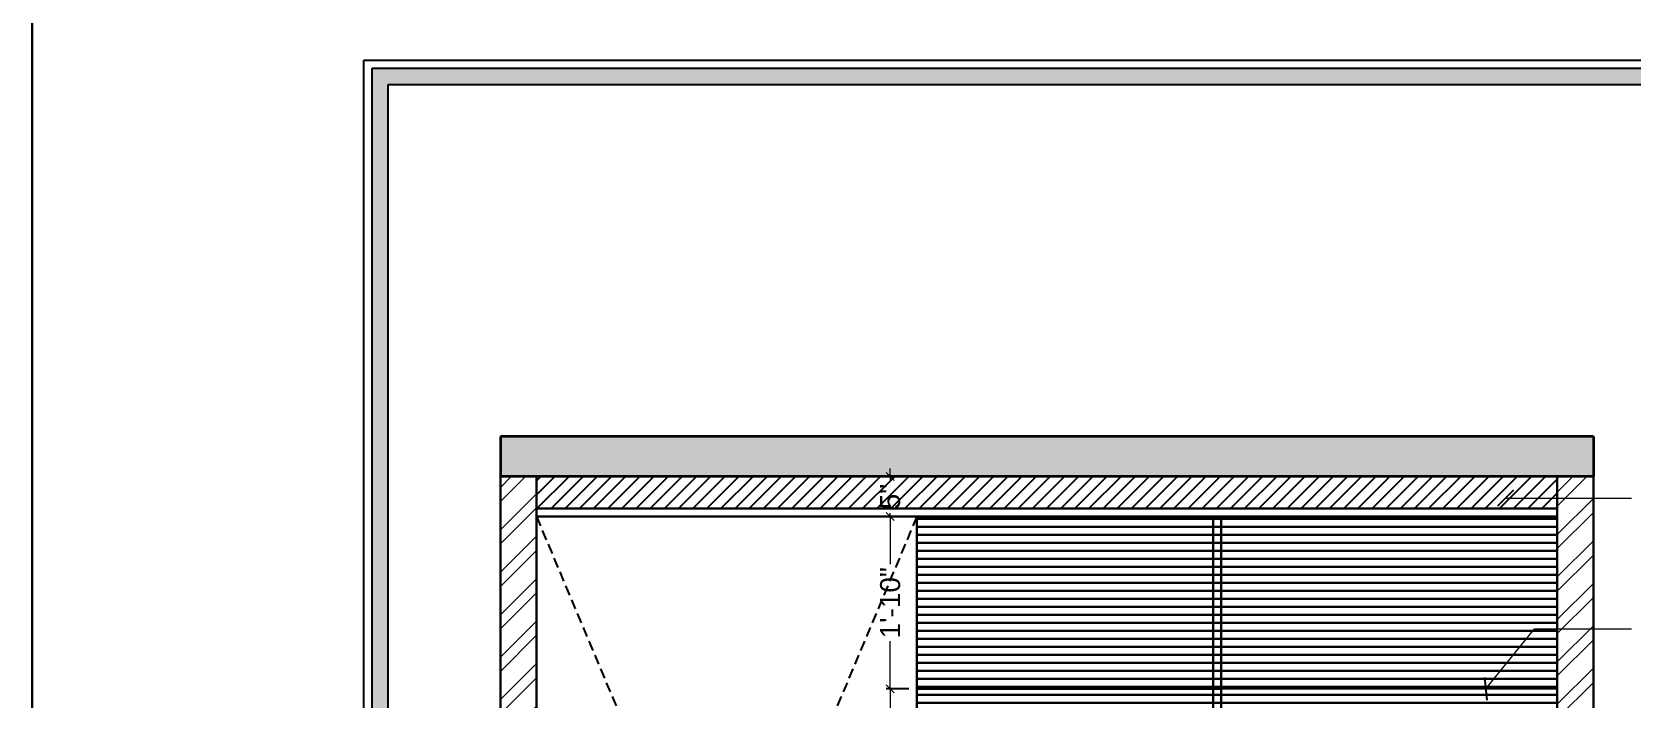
# Model space of a CAD drawing. Header units: millimetres. Extents: x 56222 to 3066687, y -650199 to -121287.
# Drawn here: x 155589.3 to 155789.2, y -179709.7 to -179626.4 of the extents above; entities that cross this region are included whole.
import ezdxf

# ---------------------------------------------------------------- set-up
doc = ezdxf.new("R2010")
doc.units = ezdxf.units.MM
doc.header["$MEASUREMENT"] = 0
doc.header["$PDMODE"] = 35
doc.linetypes.add('DASHED2', pattern=[0.375, 0.25, -0.125])
doc.layers.get('Defpoints').update_dxf_attribs({"color": 220})
for name, color, linetype, lineweight in [('dim05', 1, 'Continuous', 13), ('FURNITURE', 32, 'Continuous', 9), ('HACHA', 253, 'Continuous', 5), ('LABALLING', 1, 'Continuous', 25), ('NAME PLATE', 7, 'Continuous', 25), ('wall', 7, 'Continuous', 30), ('XX~SLAB ( BEAM )~ ( DIM )', 7, 'Continuous', 9)]:
    doc.layers.add(name, color=color, linetype=linetype, lineweight=lineweight)
doc.layers.add('hatch', color=253, linetype='Continuous', lineweight=0, transparency=0.4)
doc.styles.add('Aerial', font='arial.ttf')
doc.styles.add('Arial', font='arial.ttf')
doc.styles.get("Standard").update_dxf_attribs({"font": 'arial.ttf', "height": 6})
doc.dimstyles.new('ISO-25', dxfattribs={"dimtxt": 2.5, "dimasz": 1, "dimexe": 0.5, "dimexo": 1, "dimtad": 0, "dimdec": 1, "dimlunit": 4, "dimtxsty": 'Standard', "dimblk": 'OBLIQUE', "dimcen": 2.5, "dimclrd": 1, "dimclre": 1, "dimclrt": 5, "dimadec": 0, "dimazin": 0, "dimtfac": 1, "dimtdec": 1, "dimtmove": 0, "dimatfit": 3, "dimfxl": 1, "dimlwd": -1, "dimarcsym": 0})
doc.dimstyles.new('NEW ', dxfattribs={"dimtxt": 3, "dimasz": 2, "dimexe": 1, "dimexo": 1, "dimgap": 0.089996, "dimtad": 0, "dimtoh": 1, "dimzin": 3, "dimdsep": 46, "dimlunit": 4, "dimtxsty": 'Aerial', "dimblk": 'OBLIQUE', "dimcen": 0.089996, "dimdle": 1, "dimclrd": 252, "dimclre": 252, "dimclrt": 7, "dimadec": 0, "dimazin": 1, "dimtfac": 1, "dimtdec": 0, "dimtofl": 0, "dimtmove": 1, "dimatfit": 3, "dimldrblk": 'OBLIQUE', "dimfxl": 1, "dimtolj": 1, "dimtzin": 0, "dimlwd": 5, "dimlwe": 5, "dimarcsym": 0})

# ---------------------------------------------------------------- blocks, each defined once
blk = doc.blocks.new('_Oblique')
at = {"layer": 'wall', "color": 0, "lineweight": -2}
blk.add_line((-0.5, -0.5), (0.5, 0.5), dxfattribs=at)
blk = doc.blocks.new('*D596')
at = {"layer": 'Defpoints', "color": 0, "lineweight": 25, "transparency": 16777216}
for p in [(155696.52, -179708.46), (155699.84, -179708.46), (155699.84, -179739.95)]:
    blk.add_point(p, dxfattribs=at)
at = {"layer": 'dim05', "color": 1, "linetype": 'Continuous', "lineweight": -2, "transparency": 16777216}
for p, q in [((155698.84, -179708.46), (155696.02, -179708.46)), ((155698.84, -179739.95), (155696.02, -179739.95))]:
    blk.add_line(p, q, dxfattribs=at)
at = {"layer": 'dim05', "color": 1, "linetype": 'Continuous', "transparency": 16777216}
for p, q in [((155696.52, -179708.46), (155696.52, -179720.24)), ((155696.52, -179739.95), (155696.52, -179728.17))]:
    blk.add_line(p, q, dxfattribs=at)
at = {"layer": 'dim05', "color": 1, "transparency": 16777216}
for p, rotation in [((155696.52, -179708.46), 90), ((155696.52, -179739.95), 270)]:
    blk.add_blockref('_Oblique', p, dxfattribs=dict(at, rotation=rotation))
at = {"layer": 'dim05', "color": 5, "lineweight": 25, "transparency": 16777216, "insert": (155696.52, -179724.2), "char_height": 2.5, "attachment_point": 5, "rotation": 90, "style": 'Arial'}
blk.add_mtext('2\'-7"', dxfattribs=at)
blk = doc.blocks.new('*D597')
at = {"layer": 'Defpoints', "color": 0, "lineweight": 25, "transparency": 16777216}
for p in [(155696.52, -179686.94), (155699.84, -179686.94), (155699.84, -179708.46)]:
    blk.add_point(p, dxfattribs=at)
at = {"layer": 'dim05', "color": 1, "linetype": 'Continuous', "lineweight": -2, "transparency": 16777216}
for p, q in [((155698.84, -179686.94), (155696.02, -179686.94)), ((155698.84, -179708.46), (155696.02, -179708.46))]:
    blk.add_line(p, q, dxfattribs=at)
at = {"layer": 'dim05', "color": 1, "linetype": 'Continuous', "transparency": 16777216}
for p, q in [((155696.52, -179686.94), (155696.52, -179692.9)), ((155696.52, -179708.46), (155696.52, -179702.5))]:
    blk.add_line(p, q, dxfattribs=at)
at = {"layer": 'dim05', "color": 1, "transparency": 16777216}
for p, rotation in [((155696.52, -179686.94), 90), ((155696.52, -179708.46), 270)]:
    blk.add_blockref('_Oblique', p, dxfattribs=dict(at, rotation=rotation))
at = {"layer": 'dim05', "color": 5, "lineweight": 25, "transparency": 16777216, "insert": (155696.52, -179697.7), "char_height": 2.5, "attachment_point": 5, "rotation": 90, "style": 'Arial'}
blk.add_mtext('1\'-10"', dxfattribs=at)
blk = doc.blocks.new('*D632')
at = {"layer": 'Defpoints', "color": 0, "lineweight": 25, "transparency": 16777216}
for p in [(155692.74, -179681.94), (155693.59, -179686.94), (155696.52, -179686.94)]:
    blk.add_point(p, dxfattribs=at)
at = {"layer": 'dim05', "color": 1, "linetype": 'Continuous', "transparency": 16777216}
for p, q in [((155696.52, -179681.94), (155696.52, -179680.94)), ((155696.52, -179681.94), (155696.52, -179682.38)), ((155696.52, -179686.94), (155696.52, -179686.51)), ((155696.52, -179686.94), (155696.52, -179687.94))]:
    blk.add_line(p, q, dxfattribs=at)
at = {"layer": 'dim05', "color": 1, "linetype": 'Continuous', "lineweight": -2, "transparency": 16777216}
for p, q in [((155693.74, -179681.94), (155697.02, -179681.94)), ((155694.59, -179686.94), (155697.02, -179686.94))]:
    blk.add_line(p, q, dxfattribs=at)
at = {"layer": 'dim05', "color": 1, "transparency": 16777216}
for p, rotation in [((155696.52, -179681.94), 270), ((155696.52, -179686.94), 90)]:
    blk.add_blockref('_Oblique', p, dxfattribs=dict(at, rotation=rotation))
at = {"layer": 'dim05', "color": 5, "lineweight": 25, "transparency": 16777216, "insert": (155696.52, -179684.44), "char_height": 2.5, "attachment_point": 5, "rotation": 90, "style": 'Arial'}
blk.add_mtext('5"', dxfattribs=at)

msp = doc.modelspace()

# ---------------------------------------------------------------- hatches: boundary and pattern name
at = {"layer": 'hatch'}
h = msp.add_hatch(dxfattribs=at)
h.set_pattern_fill('AR-CONC', color=256, scale=0.5)
h.set_pattern_definition([(50, (10775.7387, -1619.184), (3.586300913, -0.313760675), [0.375, -4.125]), (355, (10775.7387, -1619.184), (-0.69375667, 3.76096067), [0.3, -3.3]), (100.4514445, (10776.0375, -1619.21), (2.892544234, 3.447199955), [0.31870096, -3.50571056]), (46.1842, (10775.7387, -1618.184), (5.33620665, -0.8275964), [0.5625, -6.1875]), (96.6356355, (10776.1834, -1618.253), (4.67330973, 4.870593), [0.47805171, -5.2585688]), (351.184164, (10775.7387, -1618.184), (4.67330973, 4.870593), [0.45, -4.95]), (21, (10776.2387, -1618.434), (2.98453526, -2.013094453), [0.375, -4.125]), (326, (10776.2387, -1618.434), (1.21657666, 3.625750225), [0.3, -3.3]), (71.4514447, (10776.4874, -1618.6018), (4.201111884, 1.612655764), [0.31870095, -3.50571056]), (37.5, (10775.7387, -1619.184), (0.0607992766, 1.664469269), [0, -3.26, 0, -3.35, 0, -3.3125]), (7.5, (10775.7387, -1619.184), (1.315347687, 1.97205856), [0, -1.91, 0, -3.185, 0, -1.2625]), (327.5, (10774.6237, -1619.184), (2.669112181, -0.112774359), [0, -1.25, 0, -3.9, 0, -5.175]), (317.5, (10774.1237, -1619.184), (2.915930847, 0.500524912), [0, -1.625, 0, -2.59, 0, -3.675])])
h.paths.add_polyline_path([(155784.341, -179681.944), (155784.341, -179676.944), (155647.841, -179676.944), (155647.841, -179681.944)])
at = {"layer": 'hatch', "ltscale": 10}
h = msp.add_hatch(dxfattribs=at)
h.set_pattern_fill('ANSI32', color=256, scale=10, style=0)
h.set_pattern_definition([(45, (10775.7387, -1616.184), (-2.65165043, 2.65165043), []), (45, (10777.5064, -1616.184), (-2.65165043, 2.65165043), [])])
h.paths.add_polyline_path([(155652.341, -179681.944), (155647.841, -179681.944), (155647.841, -179805.944), (155652.341, -179805.944)])
h.paths.add_polyline_path([(155779.841, -179805.944), (155784.341, -179805.944), (155784.341, -179681.944), (155779.841, -179681.944)])
at = {"layer": 'hatch', "linetype": 'Continuous', "lineweight": 25}
h = msp.add_hatch(dxfattribs=at)
h.set_pattern_fill('ANSI31', color=6, scale=10)
h.set_pattern_definition([(45, (6057.9821, 2439.3374), (-0.8838834765, 0.8838834765), [])])
h.paths.add_polyline_path([(155779.841, -179681.944), (155652.341, -179681.944), (155652.341, -179685.944), (155779.841, -179685.944)])
h.paths.add_polyline_path([(155699.1, -179682.163), (155699.118, -179682.219), (155693.966, -179682.219), (155693.948, -179682.163)], flags=16)
at = {"layer": 'NAME PLATE', "true_color": 0xd39e00}
h = msp.add_hatch(color=42, dxfattribs=at)
h.paths.add_polyline_path([(155631.804, -179834.279), (155920.704, -179834.279), (155920.704, -179630.93), (155631.804, -179630.93)])
h.paths.add_polyline_path([(155633.832, -179832.251), (155918.676, -179832.251), (155918.676, -179632.957), (155633.832, -179632.957)], flags=16)
at = {"layer": 'XX~SLAB ( BEAM )~ ( DIM )', "lineweight": 30, "true_color": 0xdeceba, "transparency": 33554493}
h = msp.add_hatch(dxfattribs=at)
h.set_pattern_fill('_USER', color=254, pattern_type=0)
h.set_pattern_definition([(0, (4639.4805, 1260.7973), (0, 1), [])])
h.paths.add_polyline_path([(155737.841, -179773.448), (155719.597, -179773.448), (155719.675, -179784.332), (155718.164, -179784.332), (155718.086, -179773.448), (155699.841, -179773.448), (155699.841, -179802.944), (155737.841, -179802.944)])
edge = h.paths.add_edge_path(flags=16)
edge.add_arc((155722.704, -179781.768), 1.429, 8.24332, 180, ccw=False)
edge.add_line((155724.118, -179781.563), (155725.779, -179781.563))
edge.add_line((155725.779, -179781.563), (155725.779, -179781.972))
edge.add_line((155725.779, -179781.972), (155724.118, -179781.972))
edge.add_arc((155722.704, -179781.768), 1.429, 180, 351.75668, ccw=False)
edge = h.paths.add_edge_path(flags=0)
edge.add_arc((155722.704, -179781.768), 1.143, 0, 360)
edge = h.paths.add_edge_path(flags=16)
edge.add_line((155713.721, -179781.972), (155712.059, -179781.972))
edge.add_line((155712.059, -179781.972), (155712.059, -179781.563))
edge.add_line((155712.059, -179781.563), (155713.721, -179781.563))
edge.add_arc((155715.135, -179781.768), 1.429, 0, 171.75668, ccw=False)
edge.add_arc((155715.135, -179781.768), 1.429, -171.75668, 0, ccw=False)
edge = h.paths.add_edge_path(flags=0)
edge.add_arc((155715.135, -179781.768), 1.143, 0, 360)
edge = h.paths.add_edge_path()
edge.add_line((155779.841, -179771.448), (155764.09, -179771.448))
edge.add_line((155764.09, -179771.448), (155764.09, -179773.255))
edge.add_line((155764.09, -179773.255), (155763.023, -179773.255))
edge.add_line((155763.023, -179773.255), (155762.972, -179774.352))
edge.add_arc((155762.847, -179774.352), 0.125, -90, 0, ccw=False)
edge.add_line((155762.847, -179774.477), (155761.699, -179774.477))
edge.add_arc((155761.699, -179774.352), 0.125, 185.34883, 270, ccw=False)
edge.add_line((155761.575, -179774.364), (155761.523, -179773.255))
edge.add_line((155761.523, -179773.255), (155758.023, -179773.255))
edge.add_line((155758.023, -179773.255), (155757.972, -179774.352))
edge.add_arc((155757.847, -179774.352), 0.125, -90, 0, ccw=False)
edge.add_line((155757.847, -179774.477), (155756.699, -179774.477))
edge.add_arc((155756.699, -179774.352), 0.125, 185.34883, 270, ccw=False)
edge.add_line((155756.575, -179774.364), (155756.523, -179773.255))
edge.add_line((155756.523, -179773.255), (155755.025, -179773.255))
edge.add_line((155755.025, -179773.255), (155755.025, -179771.448))
edge.add_line((155755.025, -179771.448), (155737.841, -179771.448))
edge.add_line((155737.841, -179771.448), (155737.841, -179803.694))
edge.add_line((155737.841, -179803.694), (155779.841, -179803.694))
edge.add_line((155779.841, -179803.694), (155779.841, -179771.448))
h.paths.add_polyline_path([(155779.841, -179708.456), (155737.841, -179708.456), (155737.841, -179739.952), (155779.841, -179739.952)])
h.paths.add_polyline_path([(155737.841, -179708.456), (155699.841, -179708.456), (155699.841, -179739.952), (155701.837, -179739.952), (155704.671, -179739.952), (155707.505, -179739.952), (155710.339, -179739.952), (155713.173, -179739.952), (155716.007, -179739.952), (155718.841, -179739.952), (155721.675, -179739.952), (155724.509, -179739.952), (155727.343, -179739.952), (155730.177, -179739.952), (155733.011, -179739.952), (155735.845, -179739.952), (155737.841, -179739.952)])
h.paths.add_polyline_path([(155779.841, -179686.944), (155737.841, -179686.944), (155737.841, -179708.456), (155779.841, -179708.456)])
h.paths.add_polyline_path([(155737.841, -179686.944), (155699.841, -179686.944), (155699.841, -179708.456), (155737.841, -179708.456)])

# ---------------------------------------------------------------- linework, layer by layer
at = {"color": 6, "lineweight": 30}
for p, q in [((155779.841, -179685.944), (155652.341, -179685.944)), ((155779.841, -179686.944), (155652.341, -179686.944))]:
    msp.add_line(p, q, dxfattribs=at)
at = {"layer": 'dim05', "color": 1, "lineweight": 35}
for p, q in [((155784.341, -179676.944), (155647.841, -179676.944)), ((155647.841, -179676.944), (155647.841, -179681.944)), ((155784.341, -179676.944), (155784.341, -179681.944)), ((155784.341, -179681.944), (155647.841, -179681.944))]:
    msp.add_line(p, q, dxfattribs=at)
at = {"layer": 'FURNITURE', "lineweight": 30}
msp.add_line((155699.841, -179802.944), (155699.841, -179686.944), dxfattribs=at)
at = {"layer": 'HACHA', "color": 5, "lineweight": 30}
for p, q in [((155736.841, -179802.448), (155736.841, -179686.944)), ((155737.841, -179802.448), (155737.841, -179686.944))]:
    msp.add_line(p, q, dxfattribs=at)
at = {"layer": 'NAME PLATE', "color": 42, "true_color": 0xd39e00}
for points in [[(155630.79, -179629.916), (155921.717, -179629.916), (155921.717, -179835.293), (155630.79, -179835.293)], [(155631.804, -179630.93), (155920.704, -179630.93), (155920.704, -179834.279), (155631.804, -179834.279)], [(155633.832, -179632.957), (155918.676, -179632.957), (155918.676, -179832.251), (155633.832, -179832.251)]]:
    msp.add_lwpolyline(points, close=True, dxfattribs=at)
at = {"layer": 'wall', "lineweight": 30}
for p, q in [((155647.841, -179805.944), (155647.841, -179681.944)), ((155652.341, -179805.944), (155652.341, -179681.944)), ((155779.841, -179805.944), (155779.841, -179681.944)), ((155784.341, -179681.944), (155784.341, -179805.944))]:
    msp.add_line(p, q, dxfattribs=at)
at = {"layer": 'XX~SLAB ( BEAM )~ ( DIM )', "color": 27, "linetype": 'DASHED2', "lineweight": 25, "ltscale": 5, "true_color": 0x7d5120}
for p, q in [((155699.841, -179686.944), (155652.341, -179799.944)), ((155652.341, -179686.944), (155699.841, -179799.944))]:
    msp.add_line(p, q, dxfattribs=at)
at = {"layer": 'XX~SLAB ( BEAM )~ ( DIM )', "color": 1, "lineweight": 30}
msp.add_lwpolyline([(155589.329, -179605.27), (156777.216, -179605.27), (156777.216, -180125.984), (155589.329, -180125.984)], close=True, dxfattribs=at)
at = {"layer": 'XX~SLAB ( BEAM )~ ( DIM )', "color": 27, "lineweight": 25, "true_color": 0x7d5120}
for points in [[(155737.841, -179708.456), (155737.841, -179686.944), (155699.841, -179686.944), (155699.841, -179708.456)], [(155737.841, -179708.456), (155737.841, -179686.944), (155779.841, -179686.944), (155779.841, -179708.456)], [(155737.841, -179708.456), (155737.841, -179739.952), (155699.841, -179739.952), (155699.841, -179708.456)], [(155737.841, -179708.456), (155737.841, -179739.952), (155779.841, -179739.952), (155779.841, -179708.456)]]:
    msp.add_lwpolyline(points, close=True, dxfattribs=at)

# ---------------------------------------------------------------- dimensions: what is measured, and where the dimension line sits
at = {"layer": 'dim05', "color": 27, "lineweight": 25, "true_color": 0x7d5120}
for base, p1, p2, picture, middle in [((155696.524, -179686.944), (155692.741, -179681.944), (155693.59, -179686.944), '*D632', (155696.524, -179684.444)), ((155696.524, -179686.944), (155699.841, -179708.456), (155699.841, -179686.944), '*D597', (155696.524, -179697.7)), ((155696.524, -179708.456), (155699.841, -179739.952), (155699.841, -179708.456), '*D596', (155696.524, -179724.204))]:
    dim = msp.add_linear_dim(base=base, p1=p1, p2=p2, angle=90, dimstyle='ISO-25', override={"dimdec": 0, "dimtxsty": 'Arial', "dimtmove": 1}, dxfattribs=at)
    dim.commit()
    dim.dimension.update_dxf_attribs({"geometry": picture, "text_midpoint": middle})

# ---------------------------------------------------------------- leaders
at = {"layer": 'LABALLING', "lineweight": 5, "ltscale": 2}
for points in [[(155773.362, -179684.631), (155789.104, -179684.631)], [(155770.893, -179708.456), (155776.974, -179700.949), (155789.104, -179700.949)]]:
    msp.add_leader(points, dimstyle='NEW ', override={"dimexe": 7, "dimexo": 7, "dimclrd": 1, "dimfxl": 200, "dimfxlon": 1, "dimarcsym": 2}, dxfattribs=at)

doc.saveas('drawing.dxf')
